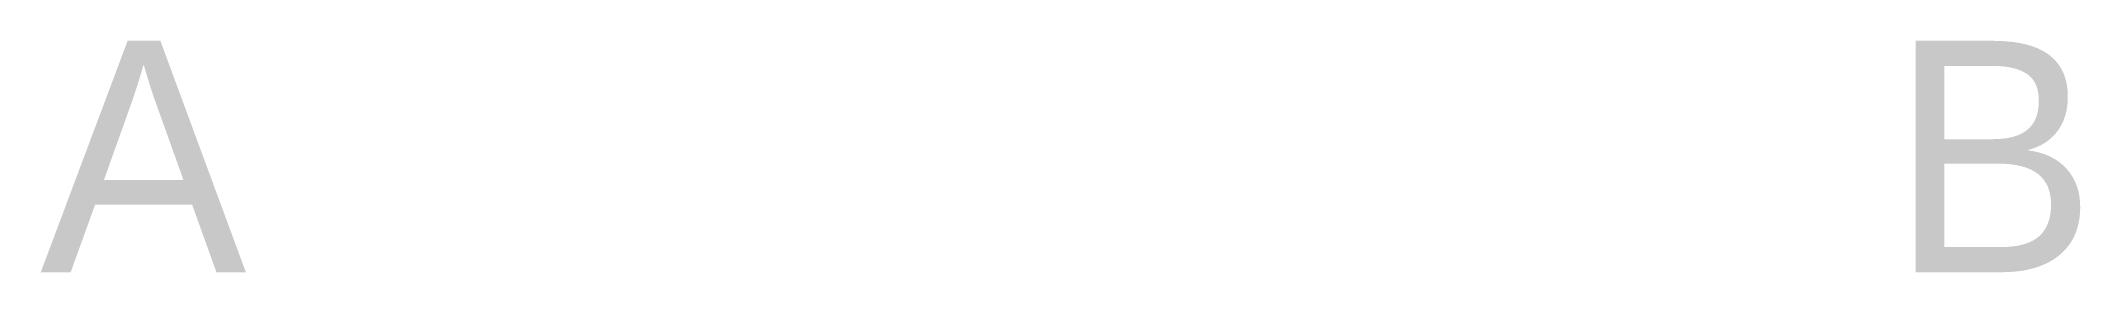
# Model space of a CAD drawing. Header units: metres. Extents: x 0 to 1103, y -125 to 0.
import ezdxf

# ---------------------------------------------------------------- set-up
doc = ezdxf.new("R2010")
doc.units = ezdxf.units.M

msp = doc.modelspace()

# ---------------------------------------------------------------- texts
at = {"char_height": 125, "attachment_point": 1}
for s, insert in [('A', (0, 0)), ('B', (1000, 0))]:
    msp.add_mtext(s, dxfattribs=dict(at, insert=insert))

doc.saveas('drawing.dxf')
